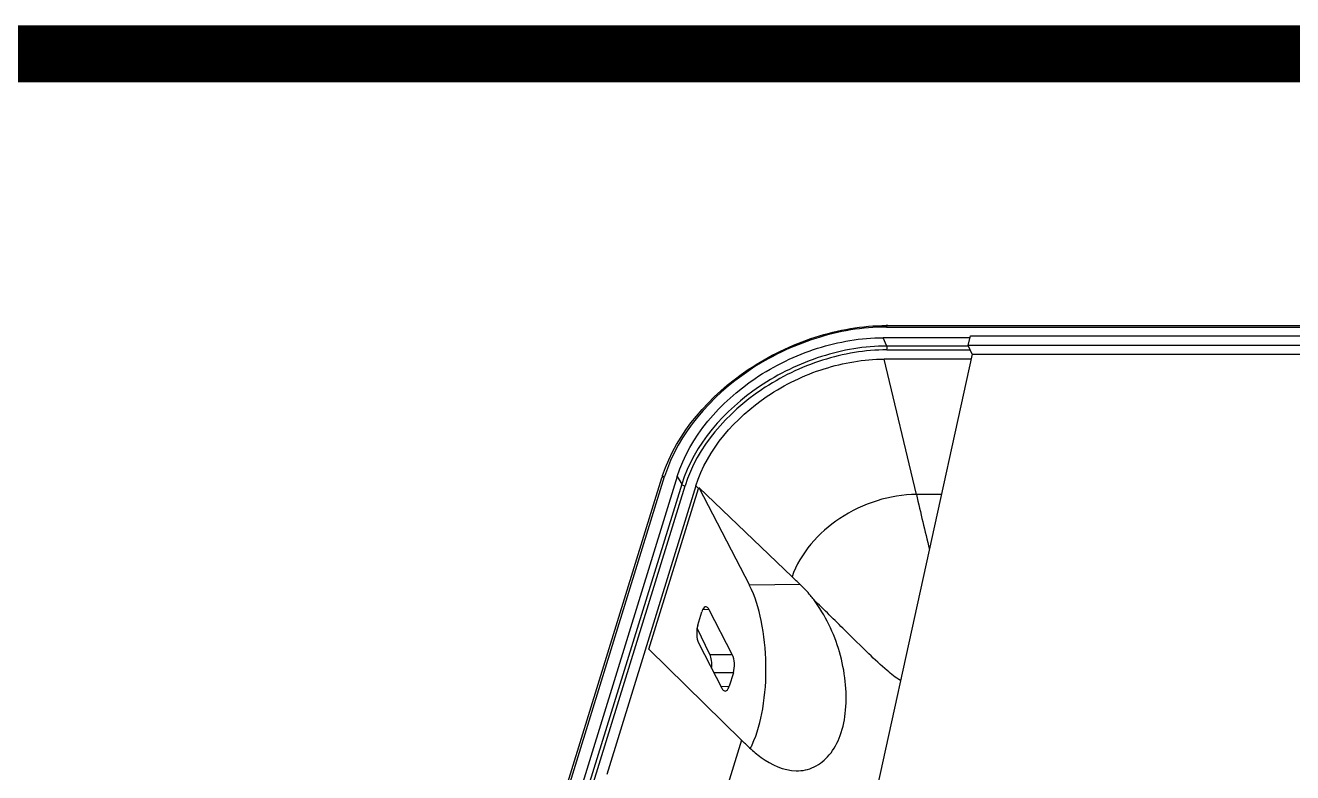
# Model space of a CAD drawing. Header units: millimetres. Extents: x -1 to 407, y -1 to 283.
# Drawn here: x 341.05 to 364.01, y 268.97 to 282.51 of the extents above; entities that cross this region are included whole.
import ezdxf

# ---------------------------------------------------------------- set-up
doc = ezdxf.new("R2010")
doc.units = ezdxf.units.MM
doc.header["$LTSCALE"] = 23.1
doc.layers.get('0').update_dxf_attribs({"linetype": 'CONTINUOUS'})

msp = doc.modelspace()

# ---------------------------------------------------------------- linework, layer by layer
at = {"color": 7, "linetype": 'Continuous'}
for p, q in [((356.6527, 277.0479), (396.2123, 277.0479)), ((356.6756, 277.0763), (396.2352, 277.0763)), ((358.1325, 276.7147), (358.1761, 276.8909)), ((358.176, 276.8908), (365.0022, 276.8908)), ((356.6592, 276.7028), (356.5927, 276.8536)), ((358.1668, 276.8536), (356.5927, 276.8536)), ((358.1325, 276.7028), (356.6592, 276.7028)), ((364.9478, 276.7146), (358.1324, 276.7146)), ((358.2051, 276.5535), (358.1325, 276.7147)), ((358.2051, 276.5536), (356.4028, 268.3415)), ((357.196, 274.0143), (356.6095, 276.4657)), ((358.1858, 276.4657), (356.6095, 276.4657)), ((356.6616, 276.6342), (358.1687, 276.6342)), ((358.2051, 276.5536), (364.898, 276.5536)), ((342.1896, 240.6738), (352.5864, 274.3177)), ((342.2384, 240.6983), (352.6351, 274.3422)), ((352.8636, 274.3422), (342.4669, 240.6983)), ((352.9441, 274.2007), (342.5473, 240.5568)), ((348.8165, 260.619), (353.0045, 274.1713)), ((353.2026, 274.1713), (351.5869, 268.9426)), ((352.3494, 271.211), (353.25, 274.1253)), ((352.8636, 274.3422), (352.9441, 274.2007)), ((353.2026, 274.1713), (353.25, 274.1253)), ((353.25, 274.1253), (353.255, 274.1418)), ((353.2549, 274.1414), (354.1707, 272.3697)), ((353.2549, 274.1414), (354.943, 272.5198)), ((357.6478, 274.0143), (357.196, 274.0143)), ((355.0896, 272.3833), (354.1707, 272.3697)), ((353.2343, 271.6483), (353.3083, 271.8878)), ((353.442, 271.9259), (353.3288, 271.932)), ((353.8607, 271.1144), (353.442, 271.9259)), ((353.4546, 271.1169), (353.2227, 271.5894)), ((352.3494, 271.211), (354.029, 269.5633)), ((353.2532, 271.3149), (353.6723, 270.5046)), ((353.4546, 271.1169), (353.8607, 271.1144)), ((353.8794, 270.7809), (353.5282, 270.7831)), ((353.8794, 270.7809), (353.8059, 270.5432)), ((353.6564, 270.5352), (353.8059, 270.5432)), ((354.029, 269.5633), (353.5478, 268.0062))]:
    msp.add_line(p, q, dxfattribs=at)
at = {"color": 7, "linetype": 'Continuous', "const_width": 1.0331}
msp.add_lwpolyline([(405.9954, 281.9972), (0, 281.9972)], dxfattribs=at)
at = {"color": 7, "linetype": 'Continuous'}
for centre, radius, start, end in [((356.6756, 273.2775), 3.7988, 90.00023, 90.37191), ((355.1788, 273.5166), 2.7134, 161.97063, 162.82647), ((422.7124, 288.9402), 67.1951, 192.834003, 193.703284), ((330.7504, 246.3799), 35.6171, 46.89336, 47.21565), ((328.6268, 242.7241), 36.9542, 46.26335, 46.5756), ((352.7819, 270.1421), 1.5835, 332.7094, 335.18941)]:
    msp.add_arc(centre, radius, start, end, dxfattribs=at)
msp.add_ellipse((353.397, 270.931), major_axis=(0, 0.2375), ratio=0.3898805, start_param=-1.8522326, end_param=-0.6712173, dxfattribs=at)
for points, knots in [([(352.5986, 274.3564), (352.8531, 275.1382), (353.6241, 275.998), (354.7278, 276.6266), (355.5531, 276.9578), (356.2162, 277.0734), (356.651, 277.0762)], [0, 0, 0, 0, 0.4812209, 0.6134422, 0.7455527, 1, 1, 1, 1]), ([(356.6527, 277.0479), (356.2202, 277.0479), (355.5591, 276.9348), (354.7367, 276.6055), (353.6413, 275.9801), (352.8758, 275.121), (352.6351, 274.3422)], [0, 0, 0, 0, 0.2547329, 0.3872855, 0.5199504, 1, 1, 1, 1]), ([(356.6527, 277.0479), (356.654, 277.052), (356.658, 277.0631), (356.6674, 277.0763), (356.6756, 277.0763)], [0, 0, 0, 0, 0.340696, 1, 1, 1, 1]), ([(352.8636, 274.3422), (353.087, 275.0651), (353.7975, 275.8625), (354.8143, 276.4429), (355.5776, 276.7486), (356.1912, 276.8536), (356.5927, 276.8536)], [0, 0, 0, 0, 0.4800496, 0.6127145, 0.7452671, 1, 1, 1, 1]), ([(356.6592, 276.7028), (356.2592, 276.7028), (355.6479, 276.5982), (354.8875, 276.2936), (353.8744, 275.7153), (353.1666, 274.9209), (352.9441, 274.2007)], [0, 0, 0, 0, 0.2547294, 0.3872835, 0.5199506, 1, 1, 1, 1]), ([(356.6616, 276.6342), (356.6669, 276.6513), (356.6674, 276.6756), (356.6613, 276.698), (356.6592, 276.7028)], [0, 0, 0, 0, 0.7750806, 1, 1, 1, 1]), ([(356.6616, 276.6342), (356.2679, 276.6342), (355.6661, 276.5313), (354.9175, 276.2314), (353.9203, 275.6622), (353.2236, 274.8802), (353.0045, 274.1713)], [0, 0, 0, 0, 0.2547329, 0.3872855, 0.5199504, 1, 1, 1, 1]), ([(353.2026, 274.1713), (353.4067, 274.8317), (354.1906, 275.7117), (355.4903, 276.3351), (356.2427, 276.4657), (356.6095, 276.4657)], [0, 0, 0, 0, 0.4803698, 0.7450972, 1, 1, 1, 1]), ([(352.5864, 274.3177), (352.5875, 274.3215), (352.5979, 274.3383), (352.6201, 274.3422), (352.6351, 274.3422)], [0, 0, 0, 0, 0.2060432, 1, 1, 1, 1]), ([(352.9441, 274.2007), (352.9465, 274.1964), (352.9623, 274.1792), (352.9866, 274.1713), (353.0045, 274.1713)], [0, 0, 0, 0, 0.2177497, 1, 1, 1, 1]), ([(357.196, 274.0143), (356.9555, 274.0143), (356.4621, 273.9298), (355.6057, 273.524), (355.0863, 272.9521), (354.943, 272.5198)], [0, 0, 0, 0, 0.2543067, 0.5184899, 1, 1, 1, 1]), ([(354.2193, 269.4776), (354.3147, 269.6838), (354.4408, 270.1697), (354.4922, 270.9329), (354.4163, 271.6908), (354.2745, 272.1683), (354.1716, 272.3673)], [0, 0, 0, 0, 0.2303774, 0.5021617, 0.7727973, 1, 1, 1, 1]), ([(355.3352, 272.1091), (355.3162, 272.1342), (355.2401, 272.2306), (355.1563, 272.3209), (355.0896, 272.3833)], [0, 0, 0, 0, 0.2568388, 1, 1, 1, 1]), ([(355.018, 269.0079), (355.1286, 269.0059), (355.3613, 269.0538), (355.6488, 269.2935), (355.8422, 269.6617), (355.9334, 270.1224), (355.9222, 270.6379), (355.7823, 271.3327), (355.5479, 271.8292), (355.3352, 272.1091)], [0, 0, 0, 0, 0.0902282, 0.1854732, 0.2955561, 0.4231912, 0.564805, 0.7132847, 1, 1, 1, 1]), ([(356.9075, 270.6435), (356.8216, 270.6965), (356.6231, 270.8517), (356.2929, 271.1629), (355.8569, 271.5988), (355.5248, 271.9262), (355.3352, 272.1091)], [0, 0, 0, 0, 0.1407205, 0.3497764, 0.6327561, 1, 1, 1, 1]), ([(353.3361, 271.9477), (353.3333, 271.9437), (353.3215, 271.925), (353.3134, 271.9042), (353.3083, 271.8878)], [0, 0, 0, 0, 0.2208326, 1, 1, 1, 1]), ([(353.3841, 271.9775), (353.3799, 271.9777), (353.3602, 271.9754), (353.3449, 271.96), (353.3361, 271.9477)], [0, 0, 0, 0, 0.2174833, 1, 1, 1, 1]), ([(353.4412, 271.9269), (353.4375, 271.9342), (353.4247, 271.9561), (353.4018, 271.9766), (353.3841, 271.9775)], [0, 0, 0, 0, 0.317153, 1, 1, 1, 1]), ([(353.2343, 271.6483), (353.2171, 271.5927), (353.2091, 271.479), (353.2277, 271.3645), (353.2526, 271.3165)], [0, 0, 0, 0, 0.5182443, 1, 1, 1, 1]), ([(353.8794, 270.7809), (353.8968, 270.8371), (353.9048, 270.9521), (353.8852, 271.0674), (353.8602, 271.1159)], [0, 0, 0, 0, 0.518973, 1, 1, 1, 1]), ([(353.6715, 270.5055), (353.6756, 270.4976), (353.6892, 270.4741), (353.7153, 270.4523), (353.7342, 270.4533)], [0, 0, 0, 0, 0.3215999, 1, 1, 1, 1]), ([(353.7342, 270.4533), (353.7414, 270.4537), (353.7802, 270.4688), (353.7963, 270.5121), (353.8059, 270.5432)], [0, 0, 0, 0, 0.1823992, 1, 1, 1, 1]), ([(354.1749, 269.4245), (354.24, 269.3622), (354.4796, 269.1578), (354.7911, 269.0122), (355.018, 269.0079)], [0, 0, 0, 0, 0.2843174, 1, 1, 1, 1])]:
    msp.add_open_spline(points, degree=3, knots=knots, dxfattribs=at)

doc.saveas('drawing.dxf')
